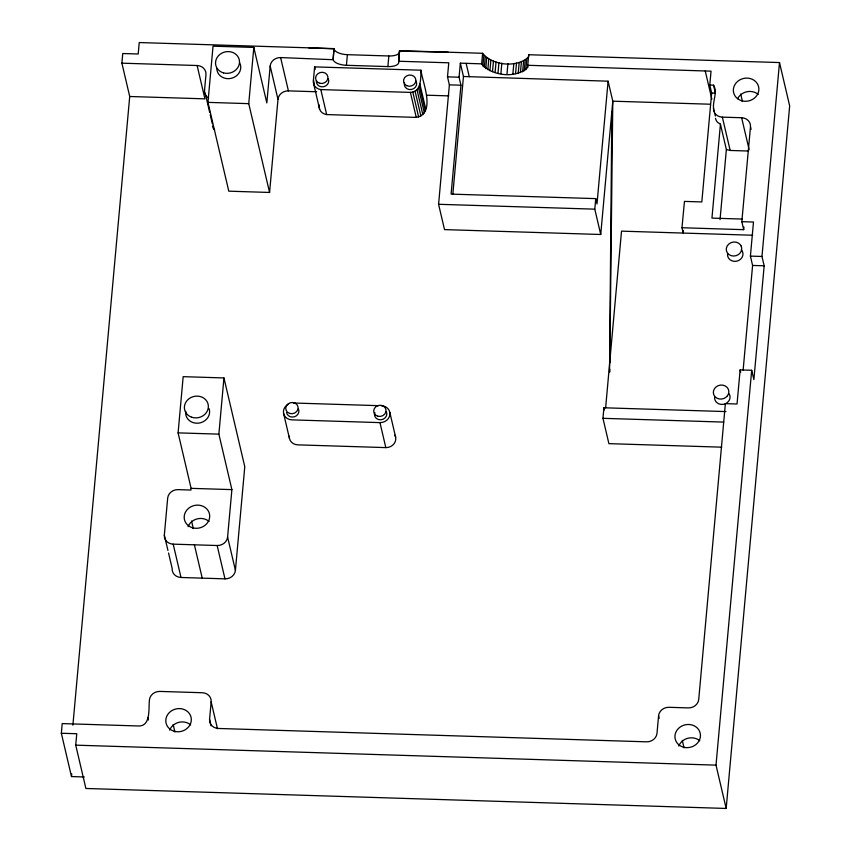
<?xml version="1.0" encoding="UTF-8"?>
<svg xmlns="http://www.w3.org/2000/svg" width="851" height="851" viewBox="0 0 851 851"><rect width="100%" height="100%" fill="white"/><g stroke="black" fill="none" stroke-linecap="round" stroke-linejoin="round"><path stroke-width="1.28" d="M609.529 371.908L611.848 111.545L612.794 101.184L608.093 81.185L463.465 76.494L460.348 63.165L481.666 63.846C491.484 76.026 516.142 78.92 527.588 67.516L528.694 54.73L779.505 62.559L789.664 105.875L726.169 808.45L85.887 788.473L75.728 745.157L76.76 733.732L61.336 733.254L62.208 723.595L137.426 725.946C151.382 727.243 148.351 708.266 149.446 699.894A9.723 8.733 -13.2 0 1 159.882 691.416L202.315 692.735A9.723 8.733 -13.2 0 1 211.154 701.82L217.473 728.733M609.71 371.972L609.742 369.313M609.816 362.675L612.794 101.184L710.425 104.226M527.588 67.516L527.748 65.282L711.042 71.165L709.787 85.036L711.659 93.036L701.82 201.942L684.459 201.4L681.981 227.738L683.225 233.068L683.481 230.44M528.694 54.73L528.535 56.964C516.972 68.069 492.506 65.655 482.613 53.294L399.502 50.666L398.715 61.751A12.159 5.127 5.2 0 1 387.886 66.591L346.421 65.293A12.159 5.127 5.2 0 1 333.145 59.708L280.607 57.56A9.723 8.733 -13.2 0 0 270.171 66.038L266.831 102.928L253.821 47.443L213.037 46.177L207.963 102.375L228.791 191.177L269.576 192.454L277.979 99.365L270.171 66.038M481.666 63.846L482.613 53.294M482.879 66.123L483.825 55.57M484.315 67.367L485.261 56.815M485.761 68.612L486.708 58.049M487.836 69.697L488.782 59.145M489.921 70.793L490.867 60.24M492.506 71.665L493.452 61.102M495.091 72.526L496.037 61.974M497.995 73.122L498.941 62.559M500.899 73.707L501.845 63.144M506.973 74.228L507.919 63.676M512.876 74.08L513.823 63.517M515.557 73.665L516.504 63.112M518.227 73.25L519.174 62.697M520.44 72.537L521.386 61.974M522.652 71.814L523.599 61.261M524.237 70.878L525.195 60.283M525.844 69.856L526.79 59.304M605.635 407.842L621.517 231.142L752.678 235.238M72.899 725.148L129.714 96.493L121.895 63.176L122.767 53.517L138.202 53.996L139.234 42.55L334.017 48.613L333.145 59.708M84.355 776.974L71.495 776.569L71.739 773.931M167.945 550.448L164.339 535.066L167.679 498.112A9.723 8.733 -13.2 0 1 178.114 489.633L190.954 490.048L191.103 488.346L178.093 432.872L183.167 376.663L223.951 377.94L244.78 466.731L235.419 570.361A9.723 8.733 -13.2 0 1 224.972 578.85L181.008 577.478A9.723 8.733 -13.2 0 1 172.157 568.394L168.551 553.012M235.419 570.361L227.6 537.045L231.887 489.623L218.867 434.138L223.951 377.94M269.576 192.454L248.747 103.652L253.821 47.443M211.069 725.797L209.569 719.382L211.154 701.82M314.317 83.781L313.434 80.037L314.625 66.889L421 70.207C422.117 81.856 436.542 113.406 416.256 117.395L326.667 114.566A9.34 8.382 -13.2 0 1 319.295 105.024M333.081 59.464L334.017 48.613M346.421 65.293L347.378 54.677A12.159 5.127 5.2 0 1 334.103 49.092M387.886 66.591L388.843 55.975A12.159 5.127 5.2 0 0 399.576 52.475M398.715 61.751L399.502 50.666M313.434 80.037A9.34 8.382 -13.2 0 0 320.806 89.578L410.395 92.397C421.596 92.025 420.681 77.973 421 70.207M611.848 111.545L600.732 234.493L444.52 229.61L438.584 204.293L449.381 84.855L447.498 76.856L448.775 62.804L398.555 61.24M608.093 81.185L596.998 203.963L595.743 198.623L451.104 194.113L460.944 85.217L459.072 77.218L460.348 63.165M452.838 194.156L463.465 76.494M600.732 234.493L594.796 209.165L595.743 198.623M721.701 447.169L608.901 443.648L602.955 418.32L603.912 407.778L725.914 411.586M779.505 62.559L761.975 256.47L764.166 265.799L753.88 379.62L751.688 370.281L740.125 369.919L737.04 404.002L725.371 403.64L698.735 699.426A9.723 8.733 -13.2 0 1 688.299 707.904L669.014 707.298A9.723 8.733 -13.2 0 0 658.578 715.787L656.993 733.349A9.723 8.733 -13.2 0 1 646.558 741.827L218.42 728.467A9.723 8.733 -13.2 0 1 209.569 719.382M714.308 111.481C711.032 103.077 718.414 93.057 713.542 85.164L709.787 85.036M715.5 118.332A9.723 8.733 -13.2 0 0 717.648 122.353L720.435 124.193L711.947 218.111L742.04 219.069M720.042 219.622L726.371 149.521L720.435 124.193M681.981 227.738L743.689 229.664L741.817 221.664L750.486 126.82A9.723 8.733 -13.2 0 0 741.636 117.736L722.35 117.14A9.723 8.733 -13.2 0 1 713.51 108.056M743.689 229.664L743.934 227.036M743.146 369.994L752.592 265.438L750.412 256.108L753.486 222.037L741.817 221.664M726.169 808.45L716.01 765.134L751.688 370.281M448.254 52.209L399.672 51.145A12.159 5.127 5.2 0 1 399.725 51.815M347.378 54.677L388.843 55.975M121.895 63.176L197.113 65.516A9.723 8.733 -13.2 0 1 205.963 74.601L204.527 90.408A9.723 8.733 -13.2 0 0 208.665 98.163M447.498 76.856L459.072 77.218M449.381 84.855L460.944 85.217M711.659 93.036L715.414 93.153M277.979 99.365A9.723 8.733 -13.2 0 1 288.415 90.876L316.636 91.759M426.862 95.195L448.839 95.886M129.714 96.493L204.921 98.844L197.113 65.516M207.963 102.375L248.747 103.652M726.371 149.521L730.169 150.457L748.167 151.021M438.584 204.293L594.796 209.165M750.412 256.108L761.975 256.47M752.592 265.438L764.166 265.799M293.404 403.002L378.727 405.672M602.955 418.32L723.733 422.096M381.354 405.746A9.34 8.382 -13.2 0 1 389.918 414.416A9.34 8.382 -13.2 0 1 379.961 422.617L292.021 419.873A9.34 8.382 -13.2 0 1 283.585 413.405A9.34 8.382 -13.2 0 1 288.68 404.023M178.093 432.872L218.867 434.138M394.885 435.159A9.34 8.382 -13.2 0 1 385.822 447.605L297.882 444.86A9.34 8.382 -13.2 0 1 289.308 436.201M191.103 488.346L231.887 489.623M164.339 535.066A9.723 8.733 -13.2 0 0 173.189 544.151L217.165 545.523A9.723 8.733 -13.2 0 0 227.6 537.045M75.728 745.157L716.01 765.134M308.668 47.826L334.039 48.847M729.147 393.853L729.318 394.087A7.776 6.989 -13.2 0 1 728.679 401.119L727.328 402.534A7.776 6.989 -13.2 0 1 718.776 403.8A7.776 6.989 -13.2 0 1 714.606 397.151M741.349 249.769L742.38 251.3A7.776 6.989 -13.2 0 1 736.317 261.257A7.776 6.989 -13.2 0 1 727.562 253.821M750.486 126.82L751.093 129.384M740.71 94.025L742.466 101.524M741.636 117.736L749.157 149.776M722.35 117.14L730.169 150.457M713.542 85.164L715.148 92.014M705.256 70.995L711.861 99.184M714.84 113.768L715.383 116.055M740.125 369.919L740.668 372.259M682.289 740.391L684.044 747.891M603.912 407.778L604.412 409.916M658.578 715.787L659.185 718.35M466.125 63.346L469.252 76.675M419.788 83.664L425.649 108.651M419.447 85.855L425.309 110.843M418.49 87.919L424.351 112.906M416.99 89.717L422.851 114.704M415.054 91.121L420.915 116.108M412.799 92.036L418.66 117.023M410.395 92.397L416.256 117.395M320.806 89.578L326.667 114.566M314.625 66.889L315.21 69.388M313.785 84.366L319.646 109.364M389.779 412.224L395.641 437.212M379.961 422.617L385.822 447.605M280.607 57.56L288.415 90.876M283.585 413.405L289.446 438.393M205.134 92.972L209.644 112.194M210.24 114.757L212.346 123.735M217.165 545.523L224.972 578.85M191.549 521.046L193.305 528.535M194.4 544.821L202.219 578.137M173.189 544.151L181.008 577.478M173.157 724.509L174.912 732.009M147.861 717.457L148.457 720.02M61.336 733.254L71.495 776.569M214.612 130.033A9.723 8.733 -13.2 0 1 212.473 126.012M386.258 411.533A6.223 5.585 -13.2 0 1 380.961 419.777A6.223 5.585 -13.2 0 1 374.823 412.544M298.393 408.937A6.223 5.585 -13.2 0 1 294.435 416.756A6.223 5.585 -13.2 0 1 286.596 412.544M328.156 78.579A6.223 5.585 -13.2 0 1 323.667 86.706A6.223 5.585 -13.2 0 1 316.391 81.036M415.82 80.877A6.223 5.585 -13.2 0 1 411.384 89.493A6.223 5.585 -13.2 0 1 404.502 82.845M239.62 62.676A12.063 10.829 -13.2 0 1 231.429 78.292A12.063 10.829 -13.2 0 1 216.782 68.378M209.112 408.682A12.063 10.829 -13.2 0 1 198.549 423.149A12.063 10.829 -13.2 0 1 185.763 411.31M737.626 98.695A12.839 11.531 -13.2 0 1 758.22 94.408M169.657 730.126A12.839 11.531 -13.2 0 1 190.667 724.882M678.79 746.008A12.839 11.531 -13.2 0 1 699.799 740.774M188.05 526.652A12.839 11.531 -13.2 0 1 209.059 521.418M727.435 395.789L726.073 397.204A7.776 6.989 -13.2 0 1 715.17 396.864A7.776 6.989 -13.2 0 1 716.063 386.928A7.776 6.989 -13.2 0 1 726.977 387.269L728.062 388.758A7.776 6.989 -13.2 0 1 727.435 395.789M741.125 245.971L740.104 244.439A7.776 6.989 -13.2 0 0 727.105 246.13A7.776 6.989 -13.2 0 0 733.722 256.045A7.776 6.989 -13.2 0 0 741.125 245.971M406.693 85.674A6.223 5.585 -13.2 0 0 415.905 80.302A6.223 5.585 -13.2 0 0 406.555 75.941A6.223 5.585 -13.2 0 0 406.693 85.674M319.689 83.27A6.223 5.585 -13.2 0 0 327.869 76.622A6.223 5.585 -13.2 0 0 317.774 73.782A6.223 5.585 -13.2 0 0 319.689 83.27M377.791 416.224A6.223 5.585 -13.2 0 0 385.971 409.576A6.223 5.585 -13.2 0 0 375.865 406.735A6.223 5.585 -13.2 0 0 377.791 416.224M289.67 413.437A6.223 5.585 -13.2 0 0 298.052 407.001A6.223 5.585 -13.2 0 0 288.064 403.885A6.223 5.585 -13.2 0 0 289.67 413.437M223.473 72.888A12.063 10.829 -13.2 0 0 239.322 60.006A12.063 10.829 -13.2 0 0 219.76 54.507A12.063 10.829 -13.2 0 0 223.473 72.888M191.666 417.224A12.063 10.829 -13.2 0 0 208.293 405.193A12.063 10.829 -13.2 0 0 189.188 398.608A12.063 10.829 -13.2 0 0 191.666 417.224M741.806 100.79A12.839 11.531 -13.2 0 0 758.677 87.079A12.839 11.531 -13.2 0 0 737.849 81.217A12.839 11.531 -13.2 0 0 741.806 100.79M174.253 731.275A12.839 11.531 -13.2 0 0 191.124 717.563A12.839 11.531 -13.2 0 0 170.296 711.702A12.839 11.531 -13.2 0 0 174.253 731.275M683.385 747.157A12.839 11.531 -13.2 0 0 700.256 733.445A12.839 11.531 -13.2 0 0 679.428 727.584A12.839 11.531 -13.2 0 0 683.385 747.157M192.634 527.811A12.839 11.531 -13.2 0 0 209.506 514.1A12.839 11.531 -13.2 0 0 188.688 508.238A12.839 11.531 -13.2 0 0 192.634 527.811"/></g></svg>
